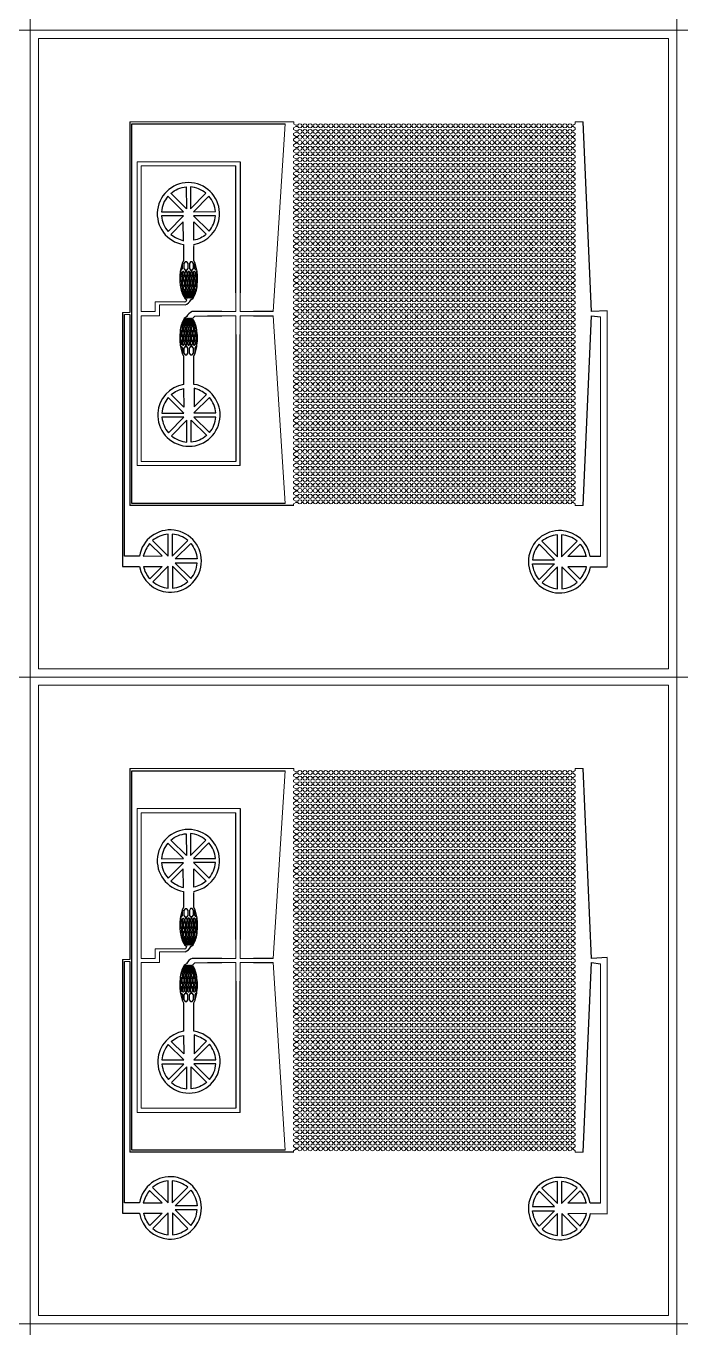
# Model space of a CAD drawing. Extents: x 4056 to 105656, y 4120 to 105720.
# Drawn here: x 54649 to 70405, y 39020 to 70333 of the extents above; entities that cross this region are included whole.
import ezdxf

# ---------------------------------------------------------------- set-up
doc = ezdxf.new("R2010")
doc.units = 13
doc.header["$MEASUREMENT"] = 0
doc.layers.add('Main Layer', color=7, linetype='Continuous', lineweight=0)

# ---------------------------------------------------------------- blocks, each defined once
blk = doc.blocks.new('*U65')
at = {"lineweight": 0}
for p, q in [((48, 15), (77, 15)), ((48, -15), (77, -15))]:
    blk.add_line(p, q, dxfattribs=at)
for start, end in [(17.4576, 162.5424), (197.4576, 342.5424)]:
    blk.add_arc((0, 0), 50, start, end, dxfattribs=at)
blk = doc.blocks.new('*U66')
at = {"color": 0, "linetype": 'ByBlock', "lineweight": -2, "transparency": 16777216}
for p in [(0, 0), (125, 0), (250, 0), (375, 0), (500, 0), (625, 0), (750, 0), (875, 0), (1000, 0), (1125, 0), (1250, 0), (1375, 0), (1500, 0), (1625, 0), (1750, 0), (1875, 0), (2000, 0), (2125, 0), (2250, 0), (2375, 0), (2500, 0), (2625, 0), (2750, 0), (2875, 0), (3000, 0), (3125, 0), (3250, 0), (3375, 0), (3500, 0), (3625, 0), (3750, 0), (3875, 0), (4000, 0), (4125, 0), (4250, 0), (4375, 0), (4500, 0), (4625, 0), (4750, 0), (4875, 0), (5000, 0), (5125, 0), (5250, 0), (5375, 0), (5500, 0), (5625, 0), (5750, 0), (5875, 0), (6000, 0), (6125, 0), (6250, 0), (6375, 0), (6500, 0)]:
    blk.add_blockref('*U65', p, dxfattribs=at)
blk = doc.blocks.new('*U63')
at = {"lineweight": 0}
for p, q in [((-148, -355), (-98, -390)), ((-148, -455), (-98, -420)), ((-148, -490), (-148, -455)), ((-48, -390), (-98, -390)), ((-48, -420), (-98, -420)), ((6627, -355), (6577, -390)), ((6627, -455), (6577, -420)), ((6627, -490), (6627, -455))]:
    blk.add_line(p, q, dxfattribs=at)
blk.add_blockref('*U66', (0, -405), dxfattribs=at)
blk = doc.blocks.new('*U64')
at = {"color": 0, "linetype": 'ByBlock', "lineweight": -2, "transparency": 16777216}
for p in [(0, 9045), (0, 8910), (0, 8775), (0, 8640), (0, 8505), (0, 8370), (0, 8235), (0, 8100), (0, 7965), (0, 7830), (0, 7695), (0, 7560), (0, 7425), (0, 7290), (0, 7155), (0, 7020), (0, 6885), (0, 6750), (0, 6615), (0, 6480), (0, 6345), (0, 6210), (0, 6075), (0, 5940), (0, 5805), (0, 5670), (0, 5535), (0, 5400), (0, 5265), (0, 5130), (0, 4995), (0, 4860), (0, 4725), (0, 4590), (0, 4455), (0, 4320), (0, 4185), (0, 4050), (0, 3915), (0, 3780), (0, 3645), (0, 3510), (0, 3375), (0, 3240), (0, 3105), (0, 2970), (0, 2835), (0, 2700), (0, 2565), (0, 2430), (0, 2295), (0, 2160), (0, 2025), (0, 1890), (0, 1755), (0, 1620), (0, 1485), (0, 1350), (0, 1215), (0, 1080), (0, 945), (0, 810), (0, 675), (0, 540), (0, 405), (0, 270), (0, 135), (0, 0)]:
    blk.add_blockref('*U63', p, dxfattribs=at)
blk = doc.blocks.new('*U85')
at = {"lineweight": 0}
for p, q in [((48, 15), (77, 15)), ((48, -15), (77, -15))]:
    blk.add_line(p, q, dxfattribs=at)
for start, end in [(17.4576, 162.5424), (197.4576, 342.5424)]:
    blk.add_arc((0, 0), 50, start, end, dxfattribs=at)
blk = doc.blocks.new('*U86')
at = {"color": 0, "linetype": 'ByBlock', "lineweight": -2, "transparency": 16777216}
for p in [(0, 0), (125, 0), (250, 0), (375, 0), (500, 0), (625, 0), (750, 0), (875, 0), (1000, 0), (1125, 0), (1250, 0), (1375, 0), (1500, 0), (1625, 0), (1750, 0), (1875, 0), (2000, 0), (2125, 0), (2250, 0), (2375, 0), (2500, 0), (2625, 0), (2750, 0), (2875, 0), (3000, 0), (3125, 0), (3250, 0), (3375, 0), (3500, 0), (3625, 0), (3750, 0), (3875, 0), (4000, 0), (4125, 0), (4250, 0), (4375, 0), (4500, 0), (4625, 0), (4750, 0), (4875, 0), (5000, 0), (5125, 0), (5250, 0), (5375, 0), (5500, 0), (5625, 0), (5750, 0), (5875, 0), (6000, 0), (6125, 0), (6250, 0), (6375, 0), (6500, 0)]:
    blk.add_blockref('*U85', p, dxfattribs=at)
blk = doc.blocks.new('*U83')
at = {"lineweight": 0}
for p, q in [((-148, -355), (-98, -390)), ((-148, -455), (-98, -420)), ((-148, -490), (-148, -455)), ((-48, -390), (-98, -390)), ((-48, -420), (-98, -420)), ((6627, -355), (6577, -390)), ((6627, -455), (6577, -420)), ((6627, -490), (6627, -455))]:
    blk.add_line(p, q, dxfattribs=at)
blk.add_blockref('*U86', (0, -405), dxfattribs=at)
blk = doc.blocks.new('*U84')
at = {"color": 0, "linetype": 'ByBlock', "lineweight": -2, "transparency": 16777216}
for p in [(0, 9045), (0, 8910), (0, 8775), (0, 8640), (0, 8505), (0, 8370), (0, 8235), (0, 8100), (0, 7965), (0, 7830), (0, 7695), (0, 7560), (0, 7425), (0, 7290), (0, 7155), (0, 7020), (0, 6885), (0, 6750), (0, 6615), (0, 6480), (0, 6345), (0, 6210), (0, 6075), (0, 5940), (0, 5805), (0, 5670), (0, 5535), (0, 5400), (0, 5265), (0, 5130), (0, 4995), (0, 4860), (0, 4725), (0, 4590), (0, 4455), (0, 4320), (0, 4185), (0, 4050), (0, 3915), (0, 3780), (0, 3645), (0, 3510), (0, 3375), (0, 3240), (0, 3105), (0, 2970), (0, 2835), (0, 2700), (0, 2565), (0, 2430), (0, 2295), (0, 2160), (0, 2025), (0, 1890), (0, 1755), (0, 1620), (0, 1485), (0, 1350), (0, 1215), (0, 1080), (0, 945), (0, 810), (0, 675), (0, 540), (0, 405), (0, 270), (0, 135), (0, 0)]:
    blk.add_blockref('*U83', p, dxfattribs=at)

msp = doc.modelspace()

# ---------------------------------------------------------------- linework, layer by layer
at = {"lineweight": 0}
for p, q in [((54949, 54876), (54949, 70033)), ((70105, 70033), (54949, 70033)), ((70105, 54876), (70105, 70033)), ((57143, 68028), (61088, 68028)), ((60886, 67978), (60596, 63466)), ((61088, 67983), (61088, 68028)), ((67863, 67983), (67863, 68028)), ((67882, 68028), (67863, 68028)), ((67882, 68028), (68050, 68028)), ((59798, 67069), (57322, 67069)), ((57322, 67069), (57322, 63272)), ((59698, 66969), (57422, 66969)), ((57422, 66969), (57422, 63466)), ((58685, 65031), (58685, 65078)), ((59698, 63466), (59698, 63915)), ((59798, 63915), (59798, 63466)), ((57758, 63466), (57758, 63698)), ((58471, 63698), (57758, 63698)), ((58477, 63624), (57858, 63624)), ((57858, 63366), (57858, 63624)), ((56968, 63441), (57143, 63441)), ((57018, 63391), (57143, 63391)), ((57322, 59763), (57322, 63272)), ((57422, 63466), (57758, 63466)), ((57422, 59863), (57422, 63366)), ((57858, 63366), (57422, 63366)), ((59363, 63466), (59698, 63466)), ((59363, 63366), (59698, 63366)), ((59698, 62916), (59698, 63366)), ((59798, 63466), (60118, 63466)), ((59798, 63366), (60118, 63366)), ((59798, 63366), (59798, 62916)), ((60596, 63366), (60886, 58853)), ((68249, 63366), (68249, 63366)), ((68473, 63335), (68473, 57578)), ((68626, 63487), (68626, 57323)), ((59698, 59863), (57422, 59863)), ((59798, 59763), (57322, 59763)), ((67863, 58803), (68051, 58803)), ((70105, 54876), (54949, 54876)), ((54949, 39320), (54949, 54476)), ((70105, 54476), (54949, 54476)), ((70105, 39320), (70105, 54476)), ((57143, 52472), (61088, 52472)), ((60886, 52422), (60596, 47909)), ((61088, 52427), (61088, 52472)), ((67863, 52427), (67863, 52472)), ((67882, 52472), (67863, 52472)), ((67882, 52472), (68050, 52472)), ((59798, 51512), (57322, 51512)), ((57322, 51512), (57322, 47716)), ((59698, 51412), (57422, 51412)), ((57422, 51412), (57422, 47909)), ((58685, 49475), (58685, 49521)), ((59698, 47909), (59698, 48359)), ((59798, 48359), (59798, 47909)), ((57422, 47909), (57758, 47909)), ((57758, 47909), (57758, 48142)), ((58471, 48142), (57758, 48142)), ((58477, 48067), (57858, 48067)), ((57858, 47809), (57858, 48067)), ((59363, 47909), (59698, 47909)), ((59798, 47909), (60118, 47909)), ((68626, 47931), (68626, 41767)), ((56968, 47884), (57143, 47884)), ((57018, 47834), (57143, 47834)), ((57322, 44206), (57322, 47716)), ((57422, 44306), (57422, 47809)), ((57858, 47809), (57422, 47809)), ((59363, 47809), (59698, 47809)), ((59698, 47360), (59698, 47809)), ((59798, 47809), (60118, 47809)), ((59798, 47809), (59798, 47360)), ((60596, 47809), (60886, 43297)), ((68249, 47809), (68249, 47809)), ((68473, 47778), (68473, 42022)), ((59798, 44206), (57322, 44206)), ((59698, 44306), (57422, 44306)), ((67863, 43247), (68051, 43247)), ((70105, 39320), (54949, 39320))]:
    msp.add_line(p, q, dxfattribs=at)
for p, q in [((57143, 68028), (57143, 63441)), ((57193, 58853), (57193, 67978)), ((57193, 67978), (60886, 67978)), ((68249, 63466), (68050, 68028)), ((59798, 67069), (59798, 63915)), ((59698, 63915), (59698, 66969)), ((58435, 65077), (58437, 64781)), ((58687, 64689), (58685, 65031)), ((58406, 64629), (58365, 64468)), ((58437, 64688), (58406, 64629)), ((58437, 64781), (58437, 64688)), ((58718, 64630), (58687, 64689)), ((58761, 64470), (58718, 64630)), ((58361, 64428), (58352, 64328)), ((58352, 64328), (58352, 64196)), ((58352, 64196), (58361, 64096)), ((58365, 64468), (58361, 64428)), ((58766, 64430), (58761, 64470)), ((58776, 64330), (58766, 64430)), ((58769, 64098), (58777, 64198)), ((58777, 64198), (58776, 64330)), ((58361, 64096), (58367, 64060)), ((58367, 64060), (58383, 63980)), ((58383, 63980), (58389, 63958)), ((58389, 63958), (58403, 63914)), ((58403, 63914), (58408, 63898)), ((58408, 63898), (58422, 63866)), ((58709, 63867), (58724, 63899)), ((58724, 63899), (58729, 63916)), ((58729, 63916), (58742, 63960)), ((58742, 63960), (58748, 63982)), ((58748, 63982), (58763, 64062)), ((58763, 64062), (58769, 64098)), ((58422, 63866), (58466, 63785)), ((58466, 63785), (58517, 63750)), ((58617, 63751), (58667, 63787)), ((58667, 63787), (58709, 63867)), ((56968, 63441), (56968, 57334)), ((57018, 57584), (57018, 63391)), ((57143, 63391), (57143, 58803)), ((58456, 63300), (58414, 63220)), ((58506, 63337), (58456, 63300)), ((58988, 63466), (58646, 63464)), ((58657, 63302), (58709, 63354)), ((58701, 63222), (58657, 63302)), ((58709, 63354), (59018, 63366)), ((59088, 63466), (58988, 63466)), ((59018, 63366), (59363, 63366)), ((59363, 63466), (59088, 63466)), ((60596, 63466), (60118, 63466)), ((60118, 63366), (60596, 63366)), ((68051, 58803), (68249, 63366)), ((68626, 63487), (68249, 63466)), ((68249, 63366), (68473, 63335)), ((58354, 62989), (58346, 62889)), ((58360, 63025), (58354, 62989)), ((58375, 63105), (58360, 63025)), ((58381, 63128), (58375, 63105)), ((58394, 63172), (58381, 63128)), ((58399, 63188), (58394, 63172)), ((58414, 63220), (58399, 63188)), ((58715, 63190), (58701, 63222)), ((58720, 63173), (58715, 63190)), ((58734, 63130), (58720, 63173)), ((58740, 63107), (58734, 63130)), ((58756, 63027), (58740, 63107)), ((58762, 62991), (58756, 63027)), ((58771, 62891), (58762, 62991)), ((58346, 62889), (58347, 62757)), ((58347, 62757), (58357, 62657)), ((58357, 62657), (58362, 62617)), ((58758, 62619), (58762, 62659)), ((58762, 62659), (58771, 62759)), ((58771, 62759), (58771, 62891)), ((59698, 62916), (59698, 59863)), ((59798, 59763), (59798, 62916)), ((58362, 62617), (58405, 62457)), ((58405, 62457), (58436, 62398)), ((58436, 62398), (58439, 61714)), ((58686, 62400), (58717, 62458)), ((58686, 62307), (58686, 62400)), ((58717, 62458), (58758, 62619)), ((58689, 61715), (58686, 62307)), ((61088, 58803), (57143, 58803)), ((60886, 58853), (57193, 58853)), ((56968, 57334), (57380, 57336)), ((57379, 57586), (57018, 57584)), ((68473, 57578), (68224, 57577)), ((68225, 57327), (68626, 57323)), ((57143, 52472), (57143, 47884)), ((57193, 43297), (57193, 52422)), ((57193, 52422), (60886, 52422)), ((68249, 47909), (68050, 52472)), ((59698, 48359), (59698, 51412)), ((59798, 51512), (59798, 48359)), ((58435, 49520), (58437, 49225)), ((58687, 49133), (58685, 49475)), ((58437, 49225), (58437, 49132)), ((58361, 48872), (58352, 48772)), ((58365, 48912), (58361, 48872)), ((58406, 49073), (58365, 48912)), ((58437, 49132), (58406, 49073)), ((58718, 49074), (58687, 49133)), ((58761, 48914), (58718, 49074)), ((58766, 48874), (58761, 48914)), ((58776, 48774), (58766, 48874)), ((58352, 48772), (58352, 48640)), ((58352, 48640), (58361, 48540)), ((58361, 48540), (58367, 48504)), ((58763, 48506), (58769, 48542)), ((58769, 48542), (58777, 48642)), ((58777, 48642), (58776, 48774)), ((58367, 48504), (58383, 48424)), ((58383, 48424), (58389, 48402)), ((58389, 48402), (58403, 48358)), ((58403, 48358), (58408, 48341)), ((58408, 48341), (58422, 48309)), ((58422, 48309), (58466, 48229)), ((58466, 48229), (58517, 48194)), ((58617, 48194), (58667, 48231)), ((58667, 48231), (58709, 48311)), ((58709, 48311), (58724, 48343)), ((58724, 48343), (58729, 48359)), ((58729, 48359), (58742, 48403)), ((58742, 48403), (58748, 48426)), ((58748, 48426), (58763, 48506)), ((58988, 47909), (58646, 47908)), ((59088, 47909), (58988, 47909)), ((59363, 47909), (59088, 47909)), ((60596, 47909), (60118, 47909)), ((68626, 47931), (68249, 47909)), ((56968, 47884), (56968, 41778)), ((57018, 42028), (57018, 47834)), ((57143, 47834), (57143, 43247)), ((58394, 47615), (58381, 47572)), ((58399, 47632), (58394, 47615)), ((58414, 47664), (58399, 47632)), ((58456, 47744), (58414, 47664)), ((58506, 47780), (58456, 47744)), ((58657, 47746), (58709, 47798)), ((58701, 47666), (58657, 47746)), ((58715, 47633), (58701, 47666)), ((58709, 47798), (59018, 47809)), ((58720, 47617), (58715, 47633)), ((58734, 47573), (58720, 47617)), ((59018, 47809), (59363, 47809)), ((60118, 47809), (60596, 47809)), ((68051, 43247), (68249, 47809)), ((68249, 47809), (68473, 47778)), ((58354, 47433), (58346, 47333)), ((58346, 47333), (58347, 47201)), ((58360, 47469), (58354, 47433)), ((58375, 47549), (58360, 47469)), ((58381, 47572), (58375, 47549)), ((58740, 47551), (58734, 47573)), ((58756, 47471), (58740, 47551)), ((58762, 47435), (58756, 47471)), ((58771, 47335), (58762, 47435)), ((58771, 47203), (58771, 47335)), ((59698, 47360), (59698, 44306)), ((59798, 44206), (59798, 47360)), ((58347, 47201), (58357, 47101)), ((58357, 47101), (58362, 47061)), ((58362, 47061), (58405, 46901)), ((58717, 46902), (58758, 47063)), ((58758, 47063), (58762, 47103)), ((58762, 47103), (58771, 47203)), ((58405, 46901), (58436, 46842)), ((58436, 46842), (58439, 46158)), ((58686, 46843), (58717, 46902)), ((58686, 46750), (58686, 46843)), ((58689, 46159), (58686, 46750)), ((61088, 43247), (57143, 43247)), ((60886, 43297), (57193, 43297)), ((57379, 42029), (57018, 42028)), ((68473, 42022), (68224, 42020)), ((56968, 41778), (57380, 41779)), ((68225, 41770), (68626, 41767))]:
    msp.add_line(p, q)
for points in [[(39193, 85789), (54749, 85789), (54749, 70233), (39193, 70233)], [(54749, 85789), (70305, 85789), (70305, 70233), (54749, 70233)], [(70305, 85789), (85862, 85789), (85862, 70233), (70305, 70233)], [(39193, 70233), (54749, 70233), (54749, 54676), (39193, 54676)], [(54749, 70233), (70305, 70233), (70305, 54676), (54749, 54676)], [(70305, 70233), (85862, 70233), (85862, 54676), (70305, 54676)], [(39193, 54676), (54749, 54676), (54749, 39120), (39193, 39120)], [(54749, 54676), (70305, 54676), (70305, 39120), (54749, 39120)], [(70305, 54676), (85862, 54676), (85862, 39120), (70305, 39120)], [(39193, 39120), (54749, 39120), (54749, 23564), (39193, 23564)], [(54749, 39120), (70305, 39120), (70305, 23564), (54749, 23564)], [(70305, 39120), (85862, 39120), (85862, 23564), (70305, 23564)]]:
    msp.add_lwpolyline(points, close=True, dxfattribs=at)
for points in [[(58503, 66465), (58506, 65937), (58130, 66310), (58131, 66308, -0.159174), (58503, 66465, 3734.089472)], [(58603, 66465), (58606, 65938), (58977, 66312, 0.159174), (58603, 66465, -3734.089472)], [(58061, 66237, 0.159174), (57908, 65864), (58436, 65866), (58059, 66239), (58061, 66237)], [(59048, 66242), (58677, 65867), (59204, 65870, 0.159174), (59048, 66242, 0.000114)], [(58065, 65391), (58436, 65766), (57909, 65764, 0.159174), (58065, 65391, -0.000581)], [(59052, 65396, 0.159174), (59205, 65770), (58677, 65767), (59052, 65396)], [(58435, 65168), (58432, 65620), (58136, 65321, 0.092093), (58435, 65168, 1291.273736)], [(58685, 65179), (58682, 65622), (58982, 65325, -0.129437), (58685, 65179, 5438.346978)], [(58072, 61395, 0.159174), (57920, 61022), (58447, 61024), (58072, 61395)], [(58440, 61612), (58442, 61170), (58143, 61467, -0.129437), (58440, 61612, 5438.346978)], [(59060, 61400), (58688, 61026), (59216, 61028, 0.159174), (59060, 61400, -0.000581)], [(58690, 61624), (58692, 61171), (58988, 61471, 0.092093), (58690, 61624, 1291.273736)], [(58076, 60550), (58448, 60924), (57920, 60922, 0.159174), (58076, 60550, 0.000114)], [(58521, 60327), (58519, 60854), (58147, 60479, 0.159174), (58521, 60327, -3734.089472)], [(58621, 60327), (58619, 60855), (58995, 60482), (58993, 60483, -0.159174), (58621, 60327, 3734.089472)], [(59064, 60555, 0.159174), (59216, 60928), (58689, 60926), (59065, 60553), (59064, 60555)], [(57694, 57956), (58068, 57585), (58066, 58112, 0.159174), (57694, 57956, -0.000581)], [(58540, 57960, 0.159174), (58166, 58113), (58168, 57585), (58541, 57961), (58540, 57960)], [(67060, 57940), (67435, 57569), (67432, 58096, 0.159174), (67060, 57940, 0.000114)], [(67906, 57944, 0.159174), (67532, 58096), (67535, 57569), (67906, 57944)], [(57470, 57586), (57923, 57588), (57623, 57885, 0.092093), (57470, 57586, 1291.273736)], [(58767, 57517), (58240, 57515), (58612, 57891), (58611, 57890, -0.159174), (58767, 57517, 3734.089472)], [(66837, 57495), (67364, 57497), (66990, 57869, 0.159174), (66837, 57495, -3734.089472)], [(68122, 57576), (67680, 57574), (67977, 57873, -0.129437), (68122, 57576, 5438.346978)], [(57482, 57336), (57924, 57338), (57627, 57039, -0.129437), (57482, 57336, 5438.346978)], [(57699, 56969, 0.159174), (58072, 56816), (58070, 57343), (57699, 56969)], [(58544, 56973), (58170, 57344), (58172, 56816, 0.159174), (58544, 56973, 0.000114)], [(58767, 57417), (58240, 57415), (58615, 57044, 0.159174), (58767, 57417, -3734.089472)], [(66837, 57395), (67365, 57397), (66992, 57021), (66994, 57023, -0.159174), (66837, 57395, 3734.089472)], [(67065, 56952, 0.159174), (67438, 56800), (67436, 57327), (67063, 56951), (67065, 56952)], [(67911, 56957), (67536, 57328), (67538, 56800, 0.159174), (67911, 56957, -0.000581)], [(68134, 57326), (67682, 57324), (67981, 57028, 0.092093), (68134, 57326, 1291.273736)], [(58503, 50908), (58506, 50381), (58130, 50753), (58131, 50752, -0.159174), (58503, 50908, 3734.089472)], [(58603, 50909), (58606, 50381), (58977, 50756, 0.159174), (58603, 50909, -3734.089472)], [(58061, 50681, 0.159174), (57908, 50307), (58436, 50310), (58059, 50682), (58061, 50681)], [(59048, 50686), (58677, 50311), (59204, 50314, 0.159174), (59048, 50686, 0.000114)], [(58065, 49835), (58436, 50210), (57909, 50207, 0.159174), (58065, 49835, -0.000581)], [(59052, 49840, 0.159174), (59205, 50214), (58677, 50211), (59052, 49840)], [(58435, 49612), (58432, 50064), (58136, 49765, 0.092093), (58435, 49612, 1291.273736)], [(58685, 49623), (58682, 50065), (58982, 49769, -0.129437), (58685, 49623, 5438.346978)], [(58440, 46056), (58442, 45614), (58143, 45910, -0.129437), (58440, 46056, 5438.346978)], [(58690, 46067), (58692, 45615), (58988, 45914, 0.092093), (58690, 46067, 1291.273736)], [(58072, 45839, 0.159174), (57920, 45466), (58447, 45468), (58072, 45839)], [(59060, 45844), (58688, 45469), (59216, 45472, 0.159174), (59060, 45844, -0.000581)], [(58076, 44993), (58448, 45368), (57920, 45366, 0.159174), (58076, 44993, 0.000114)], [(58521, 44770), (58519, 45298), (58147, 44923, 0.159174), (58521, 44770, -3734.089472)], [(58621, 44771), (58619, 45298), (58995, 44926), (58993, 44927, -0.159174), (58621, 44771, 3734.089472)], [(59064, 44998, 0.159174), (59216, 45372), (58689, 45369), (59065, 44997), (59064, 44998)], [(57470, 42030), (57923, 42032), (57623, 42328, 0.092093), (57470, 42030, 1291.273736)], [(57694, 42399), (58068, 42028), (58066, 42556, 0.159174), (57694, 42399, -0.000581)], [(58540, 42404, 0.159174), (58166, 42556), (58168, 42029), (58541, 42405), (58540, 42404)], [(58767, 41961), (58240, 41959), (58612, 42335), (58611, 42333, -0.159174), (58767, 41961, 3734.089472)], [(66837, 41939), (67364, 41941), (66990, 42312, 0.159174), (66837, 41939, -3734.089472)], [(67060, 42383), (67435, 42012), (67432, 42540, 0.159174), (67060, 42383, 0.000114)], [(67906, 42387, 0.159174), (67532, 42540), (67535, 42013), (67906, 42387)], [(68122, 42020), (67680, 42018), (67977, 42317, -0.129437), (68122, 42020, 5438.346978)], [(57482, 41780), (57924, 41782), (57627, 41483, -0.129437), (57482, 41780, 5438.346978)], [(57699, 41412, 0.159174), (58072, 41260), (58070, 41787), (57699, 41412)], [(58544, 41416), (58170, 41787), (58172, 41260, 0.159174), (58544, 41416, 0.000114)], [(58767, 41861), (58240, 41859), (58615, 41487, 0.159174), (58767, 41861, -3734.089472)], [(66837, 41839), (67365, 41841), (66992, 41465), (66994, 41466, -0.159174), (66837, 41839, 3734.089472)], [(67065, 41396, 0.159174), (67438, 41243), (67436, 41771), (67063, 41395), (67065, 41396)], [(67911, 41400), (67536, 41771), (67538, 41244, 0.159174), (67911, 41400, -0.000581)], [(68134, 41770), (67682, 41768), (67981, 41471, 0.092093), (68134, 41770, 1291.273736)]]:
    msp.add_lwpolyline(points, format="xyb", close=True)
for points in [[(58414, 64621), (58373, 64460), (58385, 64460), (58415, 64500)], [(58446, 64620), (58447, 64500), (58477, 64460), (58517, 64460), (58547, 64501), (58546, 64621), (58516, 64660), (58476, 64660)], [(58578, 64621), (58579, 64501), (58609, 64461), (58649, 64461), (58679, 64501), (58678, 64621), (58648, 64661), (58608, 64661)], [(58710, 64622), (58753, 64462), (58741, 64461), (58711, 64501)], [(58391, 64348), (58390, 64408), (58375, 64428), (58369, 64428), (58360, 64328), (58376, 64328)], [(58360, 64328), (58376, 64328)], [(58392, 64176), (58392, 64116), (58377, 64096), (58369, 64096), (58360, 64196), (58377, 64196)], [(58389, 64312), (58374, 64292), (58374, 64232), (58389, 64212), (58409, 64212), (58424, 64232), (58424, 64292), (58409, 64312)], [(58385, 64460), (58381, 64460)], [(58409, 64212), (58389, 64212)], [(58421, 64428), (58406, 64408), (58407, 64348), (58422, 64328), (58442, 64329), (58457, 64349), (58456, 64409), (58441, 64429)], [(58423, 64196), (58408, 64176), (58408, 64116), (58423, 64096), (58443, 64097), (58458, 64117), (58458, 64177), (58443, 64197)], [(58442, 64329), (58422, 64328)], [(58455, 64313), (58440, 64293), (58440, 64233), (58455, 64213), (58475, 64213), (58490, 64233), (58490, 64293), (58475, 64313)], [(58475, 64213), (58455, 64213)], [(58487, 64429), (58472, 64409), (58473, 64349), (58488, 64329), (58508, 64329), (58523, 64349), (58522, 64409), (58507, 64429)], [(58489, 64197), (58474, 64177), (58474, 64117), (58489, 64097), (58509, 64097), (58524, 64117), (58524, 64177), (58509, 64197)], [(58517, 64460), (58477, 64460)], [(58508, 64329), (58488, 64329)], [(58521, 64313), (58506, 64293), (58506, 64233), (58521, 64213), (58541, 64213), (58556, 64233), (58556, 64293), (58541, 64313)], [(58541, 64213), (58521, 64213)], [(58553, 64429), (58538, 64409), (58539, 64349), (58554, 64329), (58574, 64329), (58589, 64349), (58588, 64409), (58573, 64429)], [(58555, 64197), (58540, 64177), (58540, 64117), (58555, 64097), (58575, 64097), (58590, 64117), (58590, 64177), (58575, 64197)], [(58574, 64329), (58554, 64329)], [(58587, 64313), (58572, 64293), (58572, 64233), (58587, 64213), (58607, 64213), (58622, 64233), (58622, 64293), (58607, 64313)], [(58607, 64213), (58587, 64213)], [(58619, 64429), (58604, 64409), (58605, 64349), (58620, 64329), (58640, 64329), (58655, 64350), (58654, 64410), (58639, 64429)], [(58621, 64197), (58606, 64177), (58606, 64117), (58621, 64097), (58641, 64097), (58656, 64118), (58656, 64178), (58641, 64197)], [(58649, 64461), (58609, 64461)], [(58640, 64329), (58620, 64329)], [(58653, 64314), (58638, 64293), (58638, 64233), (58653, 64214), (58673, 64214), (58688, 64234), (58688, 64294), (58673, 64314)], [(58673, 64214), (58653, 64214)], [(58685, 64430), (58670, 64410), (58671, 64350), (58686, 64330), (58706, 64330), (58721, 64350), (58720, 64410), (58705, 64430)], [(58687, 64198), (58672, 64178), (58672, 64118), (58687, 64098), (58707, 64098), (58722, 64118), (58722, 64178), (58707, 64198)], [(58706, 64330), (58686, 64330)], [(58719, 64314), (58704, 64294), (58704, 64234), (58719, 64214), (58739, 64214), (58754, 64234), (58754, 64294), (58739, 64314)], [(58739, 64214), (58719, 64214)], [(58736, 64410), (58737, 64350), (58752, 64330), (58768, 64330), (58758, 64430), (58751, 64430)], [(58738, 64178), (58738, 64118), (58753, 64098), (58761, 64098), (58769, 64198), (58753, 64198)], [(58741, 64461), (58745, 64462)], [(58752, 64330), (58768, 64330)], [(58410, 64080), (58390, 64080), (58375, 64060), (58391, 63980), (58411, 63980), (58425, 64000), (58425, 64060)], [(58391, 63980), (58411, 63980)], [(58429, 63958), (58422, 63948), (58422, 63918), (58429, 63908), (58439, 63908), (58447, 63918), (58447, 63948), (58439, 63958)], [(58443, 64097), (58423, 64096)], [(58439, 63908), (58429, 63908)], [(58446, 63900), (58438, 63890), (58439, 63860), (58446, 63850), (58456, 63850), (58464, 63860), (58463, 63890), (58456, 63900)], [(58456, 64081), (58441, 64061), (58441, 64001), (58457, 63981), (58477, 63981), (58491, 64001), (58491, 64061), (58476, 64081)], [(58462, 63958), (58455, 63948), (58455, 63918), (58462, 63908), (58472, 63908), (58480, 63918), (58480, 63948), (58472, 63958)], [(58477, 63981), (58457, 63981)], [(58472, 63908), (58462, 63908)], [(58479, 63900), (58471, 63890), (58472, 63860), (58479, 63850), (58489, 63850), (58497, 63860), (58496, 63890), (58489, 63900)], [(58495, 63958), (58488, 63948), (58488, 63918), (58495, 63908), (58505, 63908), (58513, 63918), (58513, 63948), (58505, 63958)], [(58509, 64097), (58489, 64097)], [(58505, 63908), (58495, 63908)], [(58512, 63900), (58504, 63890), (58505, 63860), (58512, 63850), (58522, 63850), (58530, 63860), (58529, 63890), (58522, 63900)], [(58522, 64081), (58507, 64061), (58507, 64001), (58523, 63981), (58543, 63981), (58557, 64001), (58557, 64061), (58542, 64081)], [(58528, 63958), (58521, 63948), (58521, 63918), (58528, 63908), (58538, 63909), (58546, 63919), (58546, 63949), (58538, 63959)], [(58543, 63981), (58523, 63981)], [(58538, 63909), (58528, 63908)], [(58545, 63901), (58537, 63891), (58538, 63861), (58545, 63851), (58555, 63851), (58563, 63861), (58562, 63891), (58555, 63901)], [(58561, 63959), (58554, 63949), (58554, 63919), (58561, 63909), (58571, 63909), (58579, 63919), (58579, 63949), (58571, 63959)], [(58575, 64097), (58555, 64097)], [(58571, 63909), (58561, 63909)], [(58578, 63901), (58570, 63891), (58571, 63861), (58578, 63851), (58588, 63851), (58596, 63861), (58595, 63891), (58588, 63901)], [(58588, 64081), (58573, 64061), (58573, 64001), (58589, 63981), (58609, 63981), (58623, 64001), (58623, 64061), (58608, 64081)], [(58594, 63959), (58587, 63949), (58587, 63919), (58594, 63909), (58604, 63909), (58612, 63919), (58612, 63949), (58604, 63959)], [(58609, 63981), (58589, 63981)], [(58604, 63909), (58594, 63909)], [(58611, 63901), (58603, 63891), (58604, 63861), (58611, 63851), (58621, 63851), (58629, 63861), (58628, 63891), (58621, 63901)], [(58627, 63959), (58620, 63949), (58620, 63919), (58627, 63909), (58637, 63909), (58645, 63919), (58645, 63949), (58637, 63959)], [(58641, 64097), (58621, 64097)], [(58637, 63909), (58627, 63909)], [(58644, 63901), (58636, 63891), (58637, 63861), (58644, 63851), (58654, 63851), (58662, 63861), (58661, 63891), (58654, 63901)], [(58654, 64082), (58639, 64061), (58639, 64001), (58655, 63982), (58675, 63982), (58689, 64002), (58689, 64062), (58674, 64082)], [(58660, 63959), (58653, 63949), (58653, 63919), (58660, 63909), (58670, 63909), (58678, 63919), (58678, 63949), (58670, 63959)], [(58675, 63982), (58655, 63982)], [(58670, 63909), (58660, 63909)], [(58677, 63901), (58669, 63891), (58670, 63861), (58677, 63851), (58687, 63851), (58695, 63861), (58694, 63891), (58687, 63901)], [(58693, 63959), (58686, 63949), (58686, 63919), (58693, 63909), (58703, 63909), (58711, 63919), (58711, 63949), (58703, 63959)], [(58707, 64098), (58687, 64098)], [(58703, 63909), (58693, 63909)], [(58740, 64082), (58720, 64082), (58705, 64062), (58705, 64002), (58721, 63982), (58740, 63982), (58755, 64062)], [(58740, 63982), (58721, 63982)], [(58753, 64098), (58761, 64098)], [(58456, 63850), (58446, 63850)], [(58480, 63802), (58480, 63832), (58473, 63842), (58463, 63842), (58455, 63832), (58474, 63794)], [(58489, 63850), (58479, 63850)], [(58496, 63842), (58488, 63832), (58488, 63802), (58496, 63792), (58506, 63792), (58513, 63802), (58513, 63832), (58506, 63842)], [(58506, 63792), (58496, 63792)], [(58522, 63850), (58512, 63850)], [(58529, 63842), (58521, 63832), (58521, 63802), (58529, 63792), (58539, 63793), (58546, 63803), (58546, 63833), (58539, 63843)], [(58539, 63793), (58529, 63792)], [(58555, 63851), (58545, 63851)], [(58562, 63843), (58554, 63833), (58554, 63803), (58562, 63793), (58572, 63793), (58579, 63803), (58579, 63833), (58572, 63843)], [(58572, 63793), (58562, 63793)], [(58588, 63851), (58578, 63851)], [(58595, 63843), (58587, 63833), (58587, 63803), (58595, 63793), (58605, 63793), (58612, 63803), (58612, 63833), (58605, 63843)], [(58605, 63793), (58595, 63793)], [(58621, 63851), (58611, 63851)], [(58628, 63843), (58620, 63833), (58620, 63803), (58628, 63793), (58638, 63793), (58645, 63803), (58645, 63833), (58638, 63843)], [(58638, 63793), (58628, 63793)], [(58654, 63851), (58644, 63851)], [(58653, 63803), (58659, 63795), (58678, 63833), (58671, 63843), (58661, 63843), (58653, 63833)], [(58687, 63851), (58677, 63851)], [(58470, 63284), (58464, 63292), (58445, 63254), (58452, 63244), (58462, 63244), (58470, 63254)], [(58495, 63244), (58503, 63254), (58503, 63284), (58495, 63294), (58485, 63294), (58478, 63284), (58478, 63254), (58485, 63244)], [(58485, 63294), (58495, 63294)], [(58528, 63245), (58536, 63255), (58536, 63285), (58528, 63295), (58518, 63295), (58511, 63285), (58511, 63255), (58518, 63245)], [(58518, 63295), (58528, 63295)], [(58561, 63245), (58569, 63255), (58569, 63285), (58561, 63295), (58551, 63295), (58544, 63285), (58544, 63255), (58551, 63245)], [(58551, 63295), (58561, 63295)], [(58594, 63245), (58602, 63255), (58602, 63285), (58594, 63295), (58584, 63295), (58577, 63285), (58577, 63255), (58584, 63245)], [(58584, 63295), (58594, 63295)], [(58627, 63245), (58635, 63255), (58635, 63285), (58627, 63295), (58617, 63295), (58610, 63285), (58610, 63255), (58617, 63245)], [(58617, 63295), (58627, 63295)], [(58643, 63285), (58643, 63255), (58650, 63245), (58660, 63245), (58668, 63255), (58649, 63294)], [(58385, 62909), (58385, 62969), (58370, 62989), (58362, 62989), (58354, 62889), (58371, 62889)], [(58370, 62989), (58362, 62989)], [(58383, 63005), (58403, 63006), (58418, 63026), (58418, 63086), (58402, 63106), (58383, 63105), (58368, 63025)], [(58383, 63105), (58402, 63106)], [(58437, 62890), (58451, 62910), (58451, 62970), (58436, 62990), (58416, 62990), (58401, 62970), (58401, 62910), (58417, 62890)], [(58430, 63128), (58437, 63138), (58437, 63168), (58430, 63178), (58420, 63178), (58412, 63168), (58412, 63138), (58420, 63128)], [(58416, 62990), (58436, 62990)], [(58420, 63178), (58430, 63178)], [(58446, 63186), (58454, 63196), (58454, 63226), (58446, 63236), (58436, 63236), (58429, 63226), (58429, 63196), (58436, 63186)], [(58469, 63006), (58484, 63026), (58484, 63086), (58468, 63106), (58448, 63106), (58434, 63086), (58434, 63026), (58449, 63006)], [(58436, 63236), (58446, 63236)], [(58463, 63128), (58470, 63138), (58470, 63168), (58463, 63178), (58453, 63178), (58445, 63168), (58445, 63138), (58453, 63128)], [(58448, 63106), (58468, 63106)], [(58453, 63178), (58463, 63178)], [(58479, 63186), (58487, 63196), (58487, 63226), (58479, 63236), (58469, 63236), (58462, 63226), (58462, 63196), (58469, 63186)], [(58503, 62890), (58517, 62910), (58517, 62970), (58502, 62990), (58482, 62990), (58467, 62970), (58467, 62910), (58483, 62890)], [(58469, 63236), (58479, 63236)], [(58496, 63128), (58503, 63138), (58503, 63168), (58496, 63178), (58486, 63178), (58478, 63168), (58478, 63138), (58486, 63128)], [(58482, 62990), (58502, 62990)], [(58486, 63178), (58496, 63178)], [(58512, 63187), (58520, 63197), (58520, 63227), (58512, 63237), (58502, 63236), (58495, 63226), (58495, 63196), (58502, 63186)], [(58535, 63006), (58550, 63026), (58550, 63086), (58534, 63106), (58514, 63106), (58500, 63086), (58500, 63026), (58515, 63006)], [(58502, 63236), (58512, 63237)], [(58529, 63129), (58536, 63139), (58536, 63169), (58529, 63179), (58519, 63179), (58511, 63169), (58511, 63139), (58519, 63129)], [(58514, 63106), (58534, 63106)], [(58519, 63179), (58529, 63179)], [(58545, 63187), (58553, 63197), (58553, 63227), (58545, 63237), (58535, 63237), (58528, 63227), (58528, 63197), (58535, 63187)], [(58569, 62890), (58583, 62910), (58583, 62970), (58568, 62990), (58548, 62990), (58533, 62970), (58533, 62910), (58549, 62890)], [(58535, 63237), (58545, 63237)], [(58562, 63129), (58569, 63139), (58569, 63169), (58562, 63179), (58552, 63179), (58544, 63169), (58544, 63139), (58552, 63129)], [(58548, 62990), (58568, 62990)], [(58552, 63179), (58562, 63179)], [(58578, 63187), (58586, 63197), (58586, 63227), (58578, 63237), (58568, 63237), (58561, 63227), (58561, 63197), (58568, 63187)], [(58601, 63007), (58616, 63027), (58616, 63087), (58600, 63107), (58580, 63106), (58566, 63086), (58566, 63026), (58581, 63006)], [(58568, 63237), (58578, 63237)], [(58595, 63129), (58602, 63139), (58602, 63169), (58595, 63179), (58585, 63179), (58577, 63169), (58577, 63139), (58585, 63129)], [(58580, 63106), (58600, 63107)], [(58585, 63179), (58595, 63179)], [(58611, 63187), (58619, 63197), (58619, 63227), (58611, 63237), (58601, 63237), (58594, 63227), (58594, 63197), (58601, 63187)], [(58635, 62891), (58649, 62911), (58649, 62971), (58634, 62991), (58614, 62991), (58599, 62970), (58599, 62910), (58615, 62891)], [(58601, 63237), (58611, 63237)], [(58628, 63129), (58635, 63139), (58635, 63169), (58628, 63179), (58618, 63179), (58610, 63169), (58610, 63139), (58618, 63129)], [(58614, 62991), (58634, 62991)], [(58618, 63179), (58628, 63179)], [(58644, 63187), (58652, 63197), (58652, 63227), (58644, 63237), (58634, 63237), (58627, 63227), (58627, 63197), (58634, 63187)], [(58667, 63007), (58682, 63027), (58682, 63087), (58666, 63107), (58646, 63107), (58632, 63087), (58632, 63027), (58647, 63007)], [(58634, 63237), (58644, 63237)], [(58661, 63129), (58668, 63139), (58668, 63169), (58661, 63179), (58651, 63179), (58643, 63169), (58643, 63139), (58651, 63129)], [(58646, 63107), (58666, 63107)], [(58651, 63179), (58661, 63179)], [(58677, 63187), (58685, 63197), (58685, 63227), (58677, 63237), (58667, 63237), (58660, 63227), (58660, 63197), (58667, 63187)], [(58701, 62891), (58715, 62911), (58715, 62971), (58700, 62991), (58680, 62991), (58665, 62971), (58665, 62911), (58681, 62891)], [(58667, 63237), (58677, 63237)], [(58694, 63129), (58701, 63139), (58701, 63169), (58694, 63179), (58684, 63179), (58676, 63169), (58676, 63139), (58684, 63129)], [(58680, 62991), (58700, 62991)], [(58684, 63179), (58694, 63179)], [(58713, 63007), (58733, 63007), (58748, 63027), (58732, 63107), (58712, 63107), (58698, 63087), (58698, 63027)], [(58732, 63107), (58712, 63107)], [(58731, 62911), (58731, 62971), (58746, 62991), (58754, 62991), (58763, 62891), (58747, 62891)], [(58387, 62677), (58386, 62737), (58371, 62757), (58355, 62757), (58365, 62657), (58372, 62657)], [(58371, 62757), (58355, 62757)], [(58404, 62774), (58419, 62794), (58419, 62854), (58404, 62874), (58384, 62873), (58369, 62853), (58369, 62793), (58384, 62773)], [(58413, 62465), (58370, 62626), (58382, 62626), (58412, 62586)], [(58382, 62626), (58378, 62626)], [(58384, 62873), (58404, 62874)], [(58438, 62658), (58453, 62678), (58452, 62738), (58437, 62758), (58417, 62758), (58402, 62738), (58403, 62678), (58418, 62658)], [(58417, 62758), (58437, 62758)], [(58470, 62774), (58485, 62794), (58485, 62854), (58470, 62874), (58450, 62874), (58435, 62854), (58435, 62794), (58450, 62774)], [(58545, 62467), (58544, 62587), (58514, 62627), (58474, 62626), (58444, 62586), (58445, 62466), (58475, 62426), (58515, 62427)], [(58450, 62874), (58470, 62874)], [(58504, 62658), (58519, 62678), (58518, 62738), (58503, 62758), (58483, 62758), (58468, 62738), (58469, 62678), (58484, 62658)], [(58474, 62626), (58514, 62627)], [(58483, 62758), (58503, 62758)], [(58536, 62774), (58551, 62794), (58551, 62854), (58536, 62874), (58516, 62874), (58501, 62854), (58501, 62794), (58516, 62774)], [(58516, 62874), (58536, 62874)], [(58570, 62658), (58585, 62678), (58584, 62738), (58569, 62758), (58549, 62758), (58534, 62738), (58535, 62678), (58550, 62658)], [(58549, 62758), (58569, 62758)], [(58602, 62775), (58617, 62795), (58617, 62855), (58602, 62875), (58582, 62874), (58567, 62854), (58567, 62794), (58582, 62774)], [(58677, 62467), (58676, 62587), (58646, 62627), (58606, 62627), (58576, 62587), (58577, 62467), (58607, 62427), (58647, 62427)], [(58582, 62874), (58602, 62875)], [(58636, 62659), (58651, 62679), (58650, 62739), (58635, 62759), (58615, 62759), (58600, 62738), (58601, 62678), (58616, 62659)], [(58606, 62627), (58646, 62627)], [(58615, 62759), (58635, 62759)], [(58668, 62775), (58683, 62795), (58683, 62855), (58668, 62875), (58648, 62875), (58633, 62855), (58633, 62795), (58648, 62775)], [(58648, 62875), (58668, 62875)], [(58702, 62659), (58717, 62679), (58716, 62739), (58701, 62759), (58681, 62759), (58666, 62739), (58667, 62679), (58682, 62659)], [(58681, 62759), (58701, 62759)], [(58734, 62775), (58749, 62795), (58749, 62855), (58734, 62875), (58714, 62875), (58699, 62855), (58699, 62795), (58714, 62775)], [(58709, 62466), (58750, 62628), (58738, 62628), (58708, 62588)], [(58714, 62875), (58734, 62875)], [(58732, 62739), (58733, 62679), (58748, 62659), (58754, 62659), (58763, 62759), (58747, 62759)], [(58738, 62628), (58742, 62628)], [(58763, 62759), (58747, 62759)], [(58391, 48792), (58390, 48852), (58375, 48872), (58369, 48872), (58360, 48772), (58376, 48772)], [(58414, 49065), (58373, 48903), (58385, 48903), (58415, 48944)], [(58385, 48903), (58381, 48903)], [(58421, 48872), (58406, 48852), (58407, 48792), (58422, 48772), (58442, 48772), (58457, 48792), (58456, 48852), (58441, 48872)], [(58446, 49064), (58447, 48944), (58477, 48904), (58517, 48904), (58547, 48944), (58546, 49064), (58516, 49104), (58476, 49104)], [(58487, 48872), (58472, 48852), (58473, 48792), (58488, 48772), (58508, 48773), (58523, 48793), (58522, 48853), (58507, 48873)], [(58517, 48904), (58477, 48904)], [(58553, 48873), (58538, 48853), (58539, 48793), (58554, 48773), (58574, 48773), (58589, 48793), (58588, 48853), (58573, 48873)], [(58578, 49064), (58579, 48944), (58609, 48905), (58649, 48905), (58679, 48945), (58678, 49065), (58648, 49105), (58608, 49105)], [(58619, 48873), (58604, 48853), (58605, 48793), (58620, 48773), (58640, 48773), (58655, 48793), (58654, 48853), (58639, 48873)], [(58649, 48905), (58609, 48905)], [(58685, 48873), (58670, 48853), (58671, 48793), (58686, 48773), (58706, 48774), (58721, 48794), (58720, 48854), (58705, 48874)], [(58710, 49066), (58753, 48905), (58741, 48905), (58711, 48945)], [(58736, 48854), (58737, 48794), (58752, 48774), (58768, 48774), (58758, 48874), (58751, 48874)], [(58741, 48905), (58745, 48905)], [(58360, 48772), (58376, 48772)], [(58392, 48620), (58392, 48560), (58377, 48540), (58369, 48540), (58360, 48640), (58377, 48640)], [(58389, 48756), (58374, 48736), (58374, 48676), (58389, 48656), (58409, 48656), (58424, 48676), (58424, 48736), (58409, 48756)], [(58409, 48656), (58389, 48656)], [(58423, 48640), (58408, 48620), (58408, 48560), (58423, 48540), (58443, 48540), (58458, 48560), (58458, 48620), (58443, 48640)], [(58442, 48772), (58422, 48772)], [(58443, 48540), (58423, 48540)], [(58455, 48756), (58440, 48736), (58440, 48676), (58455, 48656), (58475, 48656), (58490, 48676), (58490, 48736), (58475, 48756)], [(58475, 48656), (58455, 48656)], [(58489, 48640), (58474, 48620), (58474, 48560), (58489, 48540), (58509, 48541), (58524, 48561), (58524, 48621), (58509, 48641)], [(58508, 48773), (58488, 48772)], [(58509, 48541), (58489, 48540)], [(58521, 48757), (58506, 48737), (58506, 48677), (58521, 48657), (58541, 48657), (58556, 48677), (58556, 48737), (58541, 48757)], [(58541, 48657), (58521, 48657)], [(58555, 48641), (58540, 48621), (58540, 48561), (58555, 48541), (58575, 48541), (58590, 48561), (58590, 48621), (58575, 48641)], [(58574, 48773), (58554, 48773)], [(58575, 48541), (58555, 48541)], [(58587, 48757), (58572, 48737), (58572, 48677), (58587, 48657), (58607, 48657), (58622, 48677), (58622, 48737), (58607, 48757)], [(58607, 48657), (58587, 48657)], [(58621, 48641), (58606, 48621), (58606, 48561), (58621, 48541), (58641, 48541), (58656, 48561), (58656, 48621), (58641, 48641)], [(58640, 48773), (58620, 48773)], [(58641, 48541), (58621, 48541)], [(58653, 48757), (58638, 48737), (58638, 48677), (58653, 48657), (58673, 48657), (58688, 48677), (58688, 48737), (58673, 48757)], [(58673, 48657), (58653, 48657)], [(58687, 48641), (58672, 48621), (58672, 48561), (58687, 48541), (58707, 48542), (58722, 48562), (58722, 48622), (58707, 48642)], [(58706, 48774), (58686, 48773)], [(58707, 48542), (58687, 48541)], [(58719, 48758), (58704, 48738), (58704, 48678), (58719, 48658), (58739, 48658), (58754, 48678), (58754, 48738), (58739, 48758)], [(58739, 48658), (58719, 48658)], [(58738, 48622), (58738, 48562), (58753, 48542), (58761, 48542), (58769, 48642), (58753, 48642)], [(58752, 48774), (58768, 48774)], [(58753, 48542), (58761, 48542)], [(58410, 48524), (58390, 48524), (58375, 48504), (58391, 48424), (58411, 48424), (58425, 48444), (58425, 48504)], [(58391, 48424), (58411, 48424)], [(58429, 48402), (58422, 48392), (58422, 48362), (58429, 48352), (58439, 48352), (58447, 48362), (58447, 48392), (58439, 48402)], [(58439, 48352), (58429, 48352)], [(58446, 48344), (58438, 48334), (58439, 48304), (58446, 48294), (58456, 48294), (58464, 48304), (58463, 48334), (58456, 48344)], [(58456, 48524), (58441, 48504), (58441, 48444), (58457, 48424), (58477, 48424), (58491, 48444), (58491, 48504), (58476, 48524)], [(58456, 48294), (58446, 48294)], [(58462, 48402), (58455, 48392), (58455, 48362), (58462, 48352), (58472, 48352), (58480, 48362), (58480, 48392), (58472, 48402)], [(58480, 48246), (58480, 48276), (58473, 48286), (58463, 48286), (58455, 48276), (58474, 48237)], [(58477, 48424), (58457, 48424)], [(58472, 48352), (58462, 48352)], [(58479, 48344), (58471, 48334), (58472, 48304), (58479, 48294), (58489, 48294), (58497, 48304), (58496, 48334), (58489, 48344)], [(58489, 48294), (58479, 48294)], [(58495, 48402), (58488, 48392), (58488, 48362), (58495, 48352), (58505, 48352), (58513, 48362), (58513, 48392), (58505, 48402)], [(58496, 48286), (58488, 48276), (58488, 48246), (58496, 48236), (58506, 48236), (58513, 48246), (58513, 48276), (58506, 48286)], [(58505, 48352), (58495, 48352)], [(58506, 48236), (58496, 48236)], [(58512, 48344), (58504, 48334), (58505, 48304), (58512, 48294), (58522, 48294), (58530, 48304), (58529, 48334), (58522, 48344)], [(58522, 48525), (58507, 48505), (58507, 48445), (58523, 48425), (58543, 48425), (58557, 48445), (58557, 48505), (58542, 48525)], [(58522, 48294), (58512, 48294)], [(58528, 48402), (58521, 48392), (58521, 48362), (58528, 48352), (58538, 48352), (58546, 48362), (58546, 48392), (58538, 48402)], [(58529, 48286), (58521, 48276), (58521, 48246), (58529, 48236), (58539, 48236), (58546, 48246), (58546, 48276), (58539, 48286)], [(58543, 48425), (58523, 48425)], [(58538, 48352), (58528, 48352)], [(58539, 48236), (58529, 48236)], [(58545, 48344), (58537, 48334), (58538, 48304), (58545, 48294), (58555, 48294), (58563, 48304), (58562, 48334), (58555, 48344)], [(58555, 48294), (58545, 48294)], [(58561, 48402), (58554, 48392), (58554, 48362), (58561, 48352), (58571, 48352), (58579, 48362), (58579, 48392), (58571, 48402)], [(58562, 48286), (58554, 48276), (58554, 48246), (58562, 48236), (58572, 48236), (58579, 48246), (58579, 48276), (58572, 48286)], [(58571, 48352), (58561, 48352)], [(58572, 48236), (58562, 48236)], [(58578, 48344), (58570, 48334), (58571, 48304), (58578, 48294), (58588, 48294), (58596, 48305), (58595, 48335), (58588, 48344)], [(58588, 48525), (58573, 48505), (58573, 48445), (58589, 48425), (58609, 48425), (58623, 48445), (58623, 48505), (58608, 48525)], [(58588, 48294), (58578, 48294)], [(58594, 48403), (58587, 48392), (58587, 48362), (58594, 48353), (58604, 48353), (58612, 48363), (58612, 48393), (58604, 48403)], [(58595, 48287), (58587, 48276), (58587, 48246), (58595, 48237), (58605, 48237), (58612, 48247), (58612, 48277), (58605, 48287)], [(58609, 48425), (58589, 48425)], [(58604, 48353), (58594, 48353)], [(58605, 48237), (58595, 48237)], [(58611, 48345), (58603, 48335), (58604, 48305), (58611, 48295), (58621, 48295), (58629, 48305), (58628, 48335), (58621, 48345)], [(58621, 48295), (58611, 48295)], [(58627, 48403), (58620, 48393), (58620, 48363), (58627, 48353), (58637, 48353), (58645, 48363), (58645, 48393), (58637, 48403)], [(58628, 48287), (58620, 48277), (58620, 48247), (58628, 48237), (58638, 48237), (58645, 48247), (58645, 48277), (58638, 48287)], [(58637, 48353), (58627, 48353)], [(58638, 48237), (58628, 48237)], [(58644, 48345), (58636, 48335), (58637, 48305), (58644, 48295), (58654, 48295), (58662, 48305), (58661, 48335), (58654, 48345)], [(58654, 48525), (58639, 48505), (58639, 48445), (58655, 48425), (58675, 48425), (58689, 48445), (58689, 48505), (58674, 48525)], [(58654, 48295), (58644, 48295)], [(58660, 48403), (58653, 48393), (58653, 48363), (58660, 48353), (58670, 48353), (58678, 48363), (58678, 48393), (58670, 48403)], [(58653, 48247), (58659, 48239), (58678, 48277), (58671, 48287), (58661, 48287), (58653, 48277)], [(58675, 48425), (58655, 48425)], [(58670, 48353), (58660, 48353)], [(58677, 48345), (58669, 48335), (58670, 48305), (58677, 48295), (58687, 48295), (58695, 48305), (58694, 48335), (58687, 48345)], [(58687, 48295), (58677, 48295)], [(58693, 48403), (58686, 48393), (58686, 48363), (58693, 48353), (58703, 48353), (58711, 48363), (58711, 48393), (58703, 48403)], [(58703, 48353), (58693, 48353)], [(58740, 48526), (58720, 48526), (58705, 48506), (58705, 48446), (58721, 48426), (58740, 48426), (58755, 48506)], [(58740, 48426), (58721, 48426)], [(58430, 47572), (58437, 47582), (58437, 47612), (58430, 47622), (58420, 47622), (58412, 47612), (58412, 47582), (58420, 47572)], [(58420, 47622), (58430, 47622)], [(58446, 47630), (58454, 47640), (58454, 47670), (58446, 47680), (58436, 47680), (58429, 47670), (58429, 47640), (58436, 47630)], [(58436, 47680), (58446, 47680)], [(58470, 47728), (58464, 47736), (58445, 47698), (58452, 47688), (58462, 47688), (58470, 47698)], [(58463, 47572), (58470, 47582), (58470, 47612), (58463, 47622), (58453, 47622), (58445, 47612), (58445, 47582), (58453, 47572)], [(58453, 47622), (58463, 47622)], [(58479, 47630), (58487, 47640), (58487, 47670), (58479, 47680), (58469, 47680), (58462, 47670), (58462, 47640), (58469, 47630)], [(58469, 47680), (58479, 47680)], [(58495, 47688), (58503, 47698), (58503, 47728), (58495, 47738), (58485, 47738), (58478, 47728), (58478, 47698), (58485, 47688)], [(58496, 47572), (58503, 47582), (58503, 47612), (58496, 47622), (58486, 47622), (58478, 47612), (58478, 47582), (58486, 47572)], [(58485, 47738), (58495, 47738)], [(58486, 47622), (58496, 47622)], [(58512, 47630), (58520, 47640), (58520, 47670), (58512, 47680), (58502, 47680), (58495, 47670), (58495, 47640), (58502, 47630)], [(58502, 47680), (58512, 47680)], [(58528, 47688), (58536, 47698), (58536, 47728), (58528, 47738), (58518, 47738), (58511, 47728), (58511, 47698), (58518, 47688)], [(58529, 47572), (58536, 47582), (58536, 47612), (58529, 47622), (58519, 47622), (58511, 47612), (58511, 47582), (58519, 47572)], [(58518, 47738), (58528, 47738)], [(58519, 47622), (58529, 47622)], [(58545, 47630), (58553, 47640), (58553, 47670), (58545, 47680), (58535, 47680), (58528, 47670), (58528, 47640), (58535, 47630)], [(58535, 47680), (58545, 47680)], [(58561, 47688), (58569, 47699), (58569, 47729), (58561, 47738), (58551, 47738), (58544, 47728), (58544, 47698), (58551, 47688)], [(58562, 47572), (58569, 47583), (58569, 47613), (58562, 47622), (58552, 47622), (58544, 47612), (58544, 47582), (58552, 47572)], [(58551, 47738), (58561, 47738)], [(58552, 47622), (58562, 47622)], [(58578, 47631), (58586, 47641), (58586, 47671), (58578, 47681), (58568, 47680), (58561, 47670), (58561, 47640), (58568, 47630)], [(58568, 47680), (58578, 47681)], [(58594, 47689), (58602, 47699), (58602, 47729), (58594, 47739), (58584, 47739), (58577, 47729), (58577, 47699), (58584, 47689)], [(58595, 47573), (58602, 47583), (58602, 47613), (58595, 47623), (58585, 47623), (58577, 47613), (58577, 47583), (58585, 47573)], [(58584, 47739), (58594, 47739)], [(58585, 47623), (58595, 47623)], [(58611, 47631), (58619, 47641), (58619, 47671), (58611, 47681), (58601, 47681), (58594, 47671), (58594, 47641), (58601, 47631)], [(58601, 47681), (58611, 47681)], [(58627, 47689), (58635, 47699), (58635, 47729), (58627, 47739), (58617, 47739), (58610, 47729), (58610, 47699), (58617, 47689)], [(58628, 47573), (58635, 47583), (58635, 47613), (58628, 47623), (58618, 47623), (58610, 47613), (58610, 47583), (58618, 47573)], [(58617, 47739), (58627, 47739)], [(58618, 47623), (58628, 47623)], [(58644, 47631), (58652, 47641), (58652, 47671), (58644, 47681), (58634, 47681), (58627, 47671), (58627, 47641), (58634, 47631)], [(58634, 47681), (58644, 47681)], [(58643, 47729), (58643, 47699), (58650, 47689), (58660, 47689), (58668, 47699), (58649, 47738)], [(58661, 47573), (58668, 47583), (58668, 47613), (58661, 47623), (58651, 47623), (58643, 47613), (58643, 47583), (58651, 47573)], [(58651, 47623), (58661, 47623)], [(58677, 47631), (58685, 47641), (58685, 47671), (58677, 47681), (58667, 47681), (58660, 47671), (58660, 47641), (58667, 47631)], [(58667, 47681), (58677, 47681)], [(58694, 47573), (58701, 47583), (58701, 47613), (58694, 47623), (58684, 47623), (58676, 47613), (58676, 47583), (58684, 47573)], [(58684, 47623), (58694, 47623)], [(58385, 47353), (58385, 47413), (58370, 47433), (58362, 47433), (58354, 47333), (58371, 47333)], [(58370, 47433), (58362, 47433)], [(58383, 47449), (58403, 47449), (58418, 47469), (58418, 47529), (58402, 47549), (58383, 47549), (58368, 47469)], [(58404, 47217), (58419, 47237), (58419, 47297), (58404, 47317), (58384, 47317), (58369, 47297), (58369, 47237), (58384, 47217)], [(58383, 47549), (58402, 47549)], [(58384, 47317), (58404, 47317)], [(58437, 47333), (58451, 47353), (58451, 47413), (58436, 47433), (58416, 47433), (58401, 47413), (58401, 47353), (58417, 47333)], [(58416, 47433), (58436, 47433)], [(58469, 47450), (58484, 47470), (58484, 47530), (58468, 47550), (58448, 47549), (58434, 47529), (58434, 47469), (58449, 47449)], [(58470, 47218), (58485, 47238), (58485, 47298), (58470, 47318), (58450, 47317), (58435, 47297), (58435, 47237), (58450, 47217)], [(58448, 47549), (58468, 47550)], [(58450, 47317), (58470, 47318)], [(58503, 47334), (58517, 47354), (58517, 47414), (58502, 47434), (58482, 47434), (58467, 47414), (58467, 47354), (58483, 47334)], [(58482, 47434), (58502, 47434)], [(58535, 47450), (58550, 47470), (58550, 47530), (58534, 47550), (58514, 47550), (58500, 47530), (58500, 47470), (58515, 47450)], [(58536, 47218), (58551, 47238), (58551, 47298), (58536, 47318), (58516, 47318), (58501, 47298), (58501, 47238), (58516, 47218)], [(58514, 47550), (58534, 47550)], [(58516, 47318), (58536, 47318)], [(58569, 47334), (58583, 47354), (58583, 47414), (58568, 47434), (58548, 47434), (58533, 47414), (58533, 47354), (58549, 47334)], [(58548, 47434), (58568, 47434)], [(58601, 47450), (58616, 47470), (58616, 47530), (58600, 47550), (58580, 47550), (58566, 47530), (58566, 47470), (58581, 47450)], [(58602, 47218), (58617, 47238), (58617, 47298), (58602, 47318), (58582, 47318), (58567, 47298), (58567, 47238), (58582, 47218)], [(58580, 47550), (58600, 47550)], [(58582, 47318), (58602, 47318)], [(58635, 47334), (58649, 47354), (58649, 47414), (58634, 47434), (58614, 47434), (58599, 47414), (58599, 47354), (58615, 47334)], [(58614, 47434), (58634, 47434)], [(58667, 47451), (58682, 47471), (58682, 47531), (58666, 47551), (58646, 47550), (58632, 47530), (58632, 47470), (58647, 47450)], [(58668, 47219), (58683, 47239), (58683, 47299), (58668, 47319), (58648, 47318), (58633, 47298), (58633, 47238), (58648, 47218)], [(58646, 47550), (58666, 47551)], [(58648, 47318), (58668, 47319)], [(58701, 47335), (58715, 47355), (58715, 47415), (58700, 47435), (58680, 47435), (58665, 47415), (58665, 47355), (58681, 47335)], [(58680, 47435), (58700, 47435)], [(58713, 47451), (58733, 47451), (58748, 47471), (58732, 47551), (58712, 47551), (58698, 47531), (58698, 47471)], [(58734, 47219), (58749, 47239), (58749, 47299), (58734, 47319), (58714, 47319), (58699, 47299), (58699, 47239), (58714, 47219)], [(58732, 47551), (58712, 47551)], [(58714, 47319), (58734, 47319)], [(58731, 47355), (58731, 47415), (58746, 47435), (58754, 47435), (58763, 47335), (58747, 47335)], [(58387, 47121), (58386, 47181), (58371, 47201), (58355, 47201), (58365, 47101), (58372, 47101)], [(58371, 47201), (58355, 47201)], [(58413, 46909), (58370, 47070), (58382, 47070), (58412, 47030)], [(58382, 47070), (58378, 47070)], [(58438, 47101), (58453, 47121), (58452, 47181), (58437, 47201), (58417, 47201), (58402, 47181), (58403, 47121), (58418, 47101)], [(58417, 47201), (58437, 47201)], [(58545, 46910), (58544, 47030), (58514, 47070), (58474, 47070), (58444, 47030), (58445, 46910), (58475, 46870), (58515, 46870)], [(58504, 47102), (58519, 47122), (58518, 47182), (58503, 47202), (58483, 47202), (58468, 47182), (58469, 47122), (58484, 47102)], [(58474, 47070), (58514, 47070)], [(58483, 47202), (58503, 47202)], [(58570, 47102), (58585, 47122), (58584, 47182), (58569, 47202), (58549, 47202), (58534, 47182), (58535, 47122), (58550, 47102)], [(58549, 47202), (58569, 47202)], [(58677, 46911), (58676, 47031), (58646, 47071), (58606, 47071), (58576, 47031), (58577, 46911), (58607, 46871), (58647, 46871)], [(58636, 47102), (58651, 47122), (58650, 47182), (58635, 47202), (58615, 47202), (58600, 47182), (58601, 47122), (58616, 47102)], [(58606, 47071), (58646, 47071)], [(58615, 47202), (58635, 47202)], [(58702, 47103), (58717, 47123), (58716, 47183), (58701, 47203), (58681, 47203), (58666, 47183), (58667, 47123), (58682, 47103)], [(58681, 47203), (58701, 47203)], [(58709, 46910), (58750, 47071), (58738, 47071), (58708, 47031)], [(58732, 47183), (58733, 47123), (58748, 47103), (58754, 47103), (58763, 47203), (58747, 47203)], [(58738, 47071), (58742, 47071)], [(58763, 47203), (58747, 47203)]]:
    msp.add_lwpolyline(points, close=True)
for centre, radius, start, end in [((58556, 65817), 750, 356.4571, 260.6856), ((58556, 65817), 750, 279.8737, 356.4571), ((58463, 63751), 53.9, 279.4025, 358.6994), ((58393, 63856), 247, 289.955, 334.8139), ((58730, 63231), 247, 109.955, 154.8139), ((58568, 60975), 750, 176.4571, 80.6856), ((58568, 60975), 750, 99.8737, 176.4571), ((58119, 57464), 750, 266.4571, 170.6856), ((67485, 57448), 750, 86.4571, 350.6856), ((67485, 57448), 750, 9.8737, 86.4571), ((58119, 57464), 750, 189.8737, 266.4571), ((58556, 50260), 750, 356.4571, 260.6856), ((58556, 50260), 750, 279.8737, 356.4571), ((58463, 48195), 53.9, 279.4025, 358.6994), ((58393, 48300), 247, 289.955, 334.8139), ((58730, 47675), 247, 109.955, 154.8139), ((58568, 45419), 750, 176.4571, 80.6856), ((58568, 45419), 750, 99.8737, 176.4571), ((58119, 41908), 750, 266.4571, 170.6856), ((67485, 41892), 750, 86.4571, 350.6856), ((67485, 41892), 750, 9.8737, 86.4571), ((58119, 41908), 750, 189.8737, 266.4571)]:
    msp.add_arc(centre, radius, start, end)
at = {"layer": 'Main Layer'}
msp.add_circle((54856, 54920), 50800, dxfattribs=at)

# ---------------------------------------------------------------- block references
at = {"lineweight": 0}
for name, p in [('*U84', (61235, 59293)), ('*U64', (61235, 43737))]:
    msp.add_blockref(name, p, dxfattribs=at)

doc.saveas('drawing.dxf')
